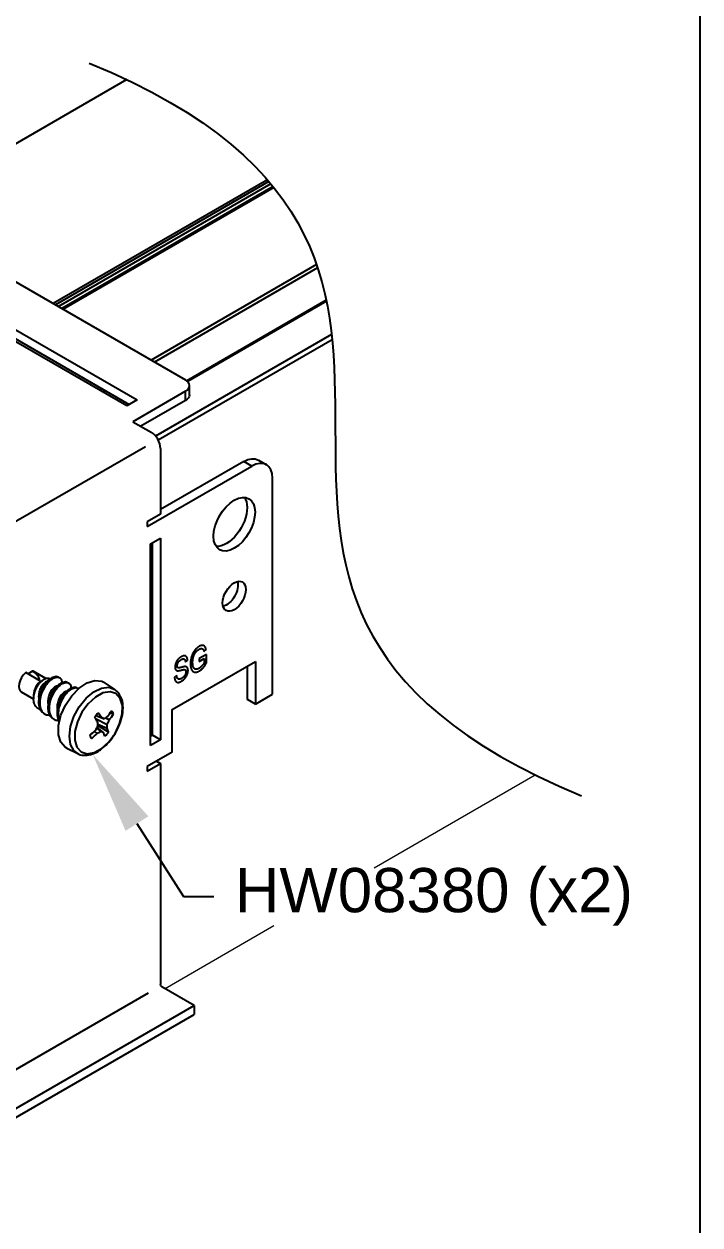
# Model space of a CAD drawing. Extents: x 0 to 10.8, y -12.5 to 0.
# Drawn here: x 7.89 to 10.76, y -9.78 to -4.68 of the extents above; entities that cross this region are included whole.
import ezdxf
from ezdxf import colors
from ezdxf.entities.mleader import LeaderData, LeaderLine
from ezdxf.math import Vec2, Vec3

# ---------------------------------------------------------------- set-up
doc = ezdxf.new("R2010")
doc.units = 0
doc.header["$LTSCALE"] = 0.5
doc.header["$MEASUREMENT"] = 0
for name, color, linetype in [('Dimension', 10, 'CONTINUOUS'), ('FAB DWG', 221, 'CONTINUOUS'), ('Hardware', 242, 'CONTINUOUS'), ('Housing', 150, 'CONTINUOUS'), ('Mounting', 4, 'CONTINUOUS')]:
    doc.layers.add(name, color=color, linetype=linetype)
doc.layers.add('Text-Unprinted', color=131, linetype='CONTINUOUS', plot=False)
doc.styles.get("Standard").update_dxf_attribs({"font": 'arial.ttf'})

msp = doc.modelspace()

# ---------------------------------------------------------------- linework, layer by layer
at = {"layer": 'Dimension', "transparency": 16777216}
msp.add_open_spline([(8.1648, -4.8424), (9.2076, -5.2722), (9.2119, -6.4002), (9.2161, -7.5281), (10.259, -7.958)], degree=3, dxfattribs=at)
at = {"layer": 'Hardware', "transparency": 16777216}
for p, q in [((7.9556, -7.4685), (7.8963, -7.4342)), ((7.9248, -7.4274), (7.906, -7.4398)), ((7.9267, -7.4283), (7.9248, -7.4274)), ((7.9807, -7.4594), (7.9267, -7.4283)), ((7.9734, -7.4623), (7.9647, -7.4674)), ((8.0398, -7.4574), (8.0349, -7.4546)), ((8.0791, -7.4801), (8.0742, -7.4772)), ((8.1179, -7.5025), (8.1135, -7.4999)), ((8.2741, -7.5054), (8.2309, -7.4766)), ((7.8761, -7.516), (7.9292, -7.5467)), ((7.9289, -7.5294), (7.9289, -7.5456)), ((8.2529, -7.6071), (8.2683, -7.6099)), ((7.9726, -7.6079), (7.9775, -7.6107)), ((8.0119, -7.6306), (8.0167, -7.6334)), ((8.1921, -7.629), (8.2416, -7.654)), ((8.194, -7.6162), (8.229, -7.6307)), ((8.1944, -7.6158), (8.2174, -7.6254)), ((8.202, -7.6526), (8.2416, -7.67)), ((8.2024, -7.6586), (8.2482, -7.6869)), ((8.2355, -7.6263), (8.2506, -7.6354)), ((8.1701, -7.7052), (8.1759, -7.7141)), ((8.1865, -7.6838), (8.1999, -7.6926)), ((8.197, -7.6702), (8.2152, -7.6839)), ((8.1985, -7.6678), (8.2253, -7.6884)), ((8.07, -7.7553), (8.1166, -7.7783))]:
    msp.add_line(p, q, dxfattribs=at)
at = {"layer": 'Hardware', "transparency": 16777216, "flags": 128}
for points in [[(7.8963, -7.4342), (7.8865, -7.4432), (7.8779, -7.4545), (7.8713, -7.4672), (7.867, -7.4804), (7.8656, -7.4929), (7.8671, -7.5037), (7.8713, -7.5119), (7.8761, -7.516)], [(8.0447, -7.7301), (8.0348, -7.6983), (8.035, -7.659), (8.0451, -7.6157), (8.0643, -7.5724), (8.091, -7.5327), (8.1226, -7.5003), (8.1565, -7.478), (8.1895, -7.4678), (8.2188, -7.4706), (8.2309, -7.4766)], [(8.1163, -7.7781), (8.1001, -7.7656), (8.0858, -7.7392), (8.081, -7.704), (8.0861, -7.6631), (8.1006, -7.6202), (8.1233, -7.5791), (8.1522, -7.5434), (8.1846, -7.5163), (8.2177, -7.5002), (8.2486, -7.4965), (8.2743, -7.5055)], [(8.1128, -7.7514), (8.1309, -7.7714), (8.1562, -7.7792), (8.1863, -7.7742), (8.2183, -7.7567), (8.2489, -7.7286), (8.2753, -7.6925), (8.2947, -7.652), (8.3054, -7.611), (8.3063, -7.5736), (8.2972, -7.5435), (8.2791, -7.5235), (8.2538, -7.5156), (8.2237, -7.5207), (8.1917, -7.5381), (8.1611, -7.5663), (8.1347, -7.6024), (8.1153, -7.6429), (8.1046, -7.6838), (8.1037, -7.7212), (8.1128, -7.7514)], [(8.07, -7.7553), (8.0637, -7.7516), (8.0447, -7.7301)]]:
    msp.add_lwpolyline(points, dxfattribs=at)
at = {"layer": 'Hardware', "transparency": 16777216}
for centre, radius, start, end in [((8.0048, -7.5318), 0.0759, 121.8556, 178.1497), ((8.2801, -7.6888), 0.1126, 132.3975, 144.4471), ((7.8087, -7.8853), 0.4844, 32.454, 35.2675), ((7.8521, -7.322), 0.4921, 322.5671, 326.1456), ((8.236, -7.6185), 0.0333, 14.8179, 42.0315), ((7.5291, -8.047), 0.7838, 30.9693, 32.7251), ((7.719, -7.6926), 0.4847, 3.7847, 5.785), ((5.9231, -12.6219), 5.4981, 65.2025, 65.3358), ((7.9925, -7.2756), 0.4267, 303.6693, 305.9326), ((7.8057, -7.4321), 0.4892, 333.0283, 335.4475), ((7.9129, -7.6609), 0.3288, 358.4034, 1.1939), ((7.9054, -7.3777), 0.4308, 323.2582, 327.3799), ((7.7911, -7.2688), 0.5731, 311.1673, 314.3997), ((8.2006, -7.6918), 0.0333, 194.8179, 222.0315), ((7.8661, -7.3433), 0.4831, 309.8761, 313.6946), ((7.7119, -7.3839), 0.5633, 328.4842, 330.5796), ((8.0085, -7.341), 0.4004, 298.5525, 301.0774), ((8.483, -7.0939), 0.6479, 245.5803, 246.5626), ((7.9402, -7.8237), 0.3156, 22.1777, 25.3983), ((8.1566, -7.6215), 0.1126, 312.3975, 324.4471), ((8.0455, -7.7561), 0.2141, 18.8563, 23.7053)]:
    msp.add_arc(centre, radius, start, end, dxfattribs=at)
msp.add_ellipse((7.8813, -7.4606), major_axis=(0.0734, -0.0214), ratio=0.636923, start_param=0.2745, end_param=1.131356, dxfattribs=at)
for points, knots in [([(8.0345, -7.4552), (8.034, -7.4546), (8.03, -7.4501), (8.016, -7.4516), (7.9961, -7.4613), (7.9831, -7.4764), (7.9766, -7.4839)], [0, 0, 0, 0, 0.044871, 0.357334, 0.682909, 1, 1, 1, 1]), ([(8.0504, -7.4782), (8.0501, -7.4746), (8.0492, -7.4637), (8.0387, -7.4548), (8.0214, -7.4537), (8.0008, -7.4643), (7.9879, -7.4793), (7.9815, -7.4867)], [0, 0, 0, 0, 0.108019, 0.333276, 0.55139, 0.778656, 1, 1, 1, 1]), ([(7.957, -7.5887), (7.9562, -7.5887), (7.9493, -7.5887), (7.9397, -7.5809), (7.9306, -7.5657), (7.9279, -7.5451), (7.9312, -7.5224), (7.9396, -7.5001), (7.9485, -7.4858), (7.9539, -7.4793), (7.9548, -7.4782)], [0, 0, 0, 0, 0.022297, 0.194605, 0.355817, 0.515108, 0.674685, 0.823565, 0.970151, 1, 1, 1, 1]), ([(7.9646, -7.4891), (7.9613, -7.4947), (7.9548, -7.5061), (7.9508, -7.5259), (7.9496, -7.5397), (7.9517, -7.5448), (7.9518, -7.545)], [0, 0, 0, 0, 0.326901, 0.662879, 0.984838, 1, 1, 1, 1]), ([(7.9766, -7.4839), (7.971, -7.4927), (7.9596, -7.5106), (7.9506, -7.5424), (7.9495, -7.5718), (7.9569, -7.5958), (7.9679, -7.6036), (7.973, -7.6073)], [0, 0, 0, 0, 0.203832, 0.413117, 0.613974, 0.821409, 1, 1, 1, 1]), ([(7.9815, -7.4867), (7.9759, -7.4955), (7.9644, -7.5134), (7.9555, -7.5451), (7.9543, -7.5749), (7.9626, -7.5988), (7.9778, -7.6138), (7.9915, -7.6146), (7.9975, -7.615)], [0, 0, 0, 0, 0.170918, 0.346408, 0.514831, 0.68877, 0.862709, 1, 1, 1, 1]), ([(7.9548, -7.4782), (7.9582, -7.4747), (7.9655, -7.4671), (7.9774, -7.4595), (7.9886, -7.4567), (7.9961, -7.4577), (7.9984, -7.4612), (7.9989, -7.462)], [0, 0, 0, 0, 0.198403, 0.437384, 0.679844, 0.928294, 1, 1, 1, 1]), ([(7.998, -7.4702), (7.9967, -7.4694), (7.9935, -7.4675), (7.9854, -7.4705), (7.9752, -7.4777), (7.968, -7.4854), (7.9646, -7.4891)], [0, 0, 0, 0, 0.181246, 0.465442, 0.746856, 1, 1, 1, 1]), ([(8.0367, -7.4923), (8.0364, -7.492), (8.0343, -7.4894), (8.0262, -7.4906), (8.0151, -7.4974), (8.0035, -7.511), (7.9942, -7.529), (7.9901, -7.5485), (7.9889, -7.5624), (7.991, -7.5675), (7.991, -7.5677)], [0, 0, 0, 0, 0.02279, 0.1813023, 0.3467171, 0.5076626, 0.6686081, 0.8340228, 0.9925351, 1, 1, 1, 1]), ([(8.0738, -7.4779), (8.0733, -7.4773), (8.0693, -7.4727), (8.0553, -7.4743), (8.0354, -7.4839), (8.0224, -7.4991), (8.0159, -7.5066)], [0, 0, 0, 0, 0.044871, 0.357334, 0.682909, 1, 1, 1, 1]), ([(8.0897, -7.5008), (8.0894, -7.4973), (8.0885, -7.4864), (8.078, -7.4775), (8.0607, -7.4764), (8.0401, -7.4869), (8.0272, -7.502), (8.0208, -7.5094)], [0, 0, 0, 0, 0.108019, 0.333276, 0.55139, 0.778656, 1, 1, 1, 1]), ([(8.1131, -7.5005), (8.1126, -7.5), (8.1086, -7.4954), (8.0946, -7.4969), (8.0747, -7.5066), (8.0616, -7.5218), (8.0552, -7.5293)], [0, 0, 0, 0, 0.044871, 0.357334, 0.682909, 1, 1, 1, 1]), ([(8.1179, -7.5034), (8.1174, -7.5028), (8.1135, -7.4982), (8.0994, -7.4998), (8.0795, -7.5094), (8.0665, -7.5246), (8.0601, -7.5321)], [0, 0, 0, 0, 0.044871, 0.357334, 0.682909, 1, 1, 1, 1]), ([(8.0159, -7.5066), (8.0103, -7.5154), (7.9988, -7.5332), (7.9899, -7.565), (7.9888, -7.5945), (7.9962, -7.6184), (8.0072, -7.6263), (8.0123, -7.63)], [0, 0, 0, 0, 0.203832, 0.413117, 0.613974, 0.821409, 1, 1, 1, 1]), ([(8.0208, -7.5094), (8.0152, -7.5182), (8.0037, -7.5361), (7.9948, -7.5678), (7.9936, -7.5976), (8.0019, -7.6215), (8.017, -7.6364), (8.0308, -7.6373), (8.0368, -7.6376)], [0, 0, 0, 0, 0.170918, 0.346408, 0.514831, 0.68877, 0.862709, 1, 1, 1, 1]), ([(8.0552, -7.5293), (8.0496, -7.5381), (8.0381, -7.556), (8.0293, -7.5875), (8.0276, -7.6168), (8.0338, -7.6309), (8.0368, -7.6376)], [0, 0, 0, 0, 0.254588, 0.515987, 0.766859, 1, 1, 1, 1]), ([(8.0759, -7.515), (8.0757, -7.5147), (8.0736, -7.512), (8.0655, -7.5133), (8.0544, -7.5201), (8.0428, -7.5337), (8.0335, -7.5517), (8.0294, -7.5712), (8.0282, -7.585), (8.0302, -7.5902), (8.0303, -7.5904)], [0, 0, 0, 0, 0.02279, 0.1813023, 0.3467171, 0.5076626, 0.6686081, 0.8340228, 0.9925351, 1, 1, 1, 1]), ([(8.0601, -7.5321), (8.0544, -7.5409), (8.0429, -7.5588), (8.0343, -7.5903), (8.0323, -7.6167), (8.0373, -7.6286), (8.0392, -7.6331)], [0, 0, 0, 0, 0.276721, 0.560845, 0.833527, 1, 1, 1, 1]), ([(8.2207, -7.7555), (8.2279, -7.7498), (8.2457, -7.7358), (8.2701, -7.7041), (8.2917, -7.665), (8.3058, -7.6235), (8.3104, -7.5834), (8.3077, -7.5526), (8.2998, -7.5386), (8.2973, -7.5342)], [0, 0, 0, 0, 0.111292, 0.273121, 0.434693, 0.59683, 0.760397, 0.926473, 1, 1, 1, 1]), ([(8.2973, -7.5342), (8.2954, -7.5296), (8.2903, -7.5176), (8.2802, -7.5106), (8.2739, -7.5063)], [0, 0, 0, 0, 0.387348, 1, 1, 1, 1]), ([(8.1166, -7.7772), (8.118, -7.7783), (8.127, -7.7851), (8.1495, -7.7867), (8.1798, -7.7811), (8.2044, -7.7699), (8.2175, -7.7583), (8.2207, -7.7555)], [0, 0, 0, 0, 0.051195, 0.329793, 0.608903, 0.904587, 1, 1, 1, 1])]:
    msp.add_open_spline(points, degree=3, knots=knots, dxfattribs=at)
at = {"layer": 'Housing', "linetype": 'Continuous', "lineweight": 25, "transparency": 16777216}
for p, q in [((8.3248, -4.9131), (7.0785, -5.6326)), ((8.9236, -5.3391), (8.0127, -5.865)), ((8.9297, -5.3463), (8.022, -5.8704)), ((8.9383, -5.3564), (8.035, -5.8779)), ((8.9471, -5.3671), (8.0486, -5.8857)), ((8.9478, -5.368), (8.0498, -5.8864)), ((8.9505, -5.3714), (8.0541, -5.8889)), ((9.1321, -5.6995), (8.4291, -6.1054)), ((9.1368, -5.7136), (8.4436, -6.1138)), ((9.1733, -5.851), (8.5803, -6.1933)), ((9.1742, -5.8555), (8.5838, -6.1963)), ((9.196, -5.9964), (8.4476, -6.4285)), ((9.1984, -6.0195), (8.4593, -6.4462))]:
    msp.add_line(p, q, dxfattribs=at)
at = {"layer": 'Housing', "linetype": 'Continuous', "lineweight": 25, "transparency": 16777216, "extrusion": (4.38462e-15, 0.816497, 0.57735)}
for p, q in [((8.2187, -6.2271), (8.2087, -6.2329)), ((8.2332, -6.2355), (8.2232, -6.2413))]:
    msp.add_line(p, q, dxfattribs=at)
at = {"layer": 'Housing', "lineweight": 20, "transparency": 16777216, "extrusion": (-1.66533e-16, 0.816497, 0.57735)}
msp.add_line((10.0623, -7.8695), (9.3776, -8.2648), dxfattribs=at)
at = {"layer": 'Mounting', "linetype": 'Continuous', "lineweight": 25, "transparency": 16777216, "extrusion": (4.38462e-15, 0.816497, 0.57735)}
for p, q in [((7.4218, -5.5238), (8.5743, -6.1893)), ((7.2733, -5.6422), (8.3693, -6.275)), ((8.3254, -6.3003), (7.2294, -5.6675)), ((7.2733, -5.6812), (8.3355, -6.2945)), ((8.5919, -6.2528), (8.5919, -6.2138)), ((8.3693, -6.275), (8.3254, -6.3003)), ((8.5743, -6.2382), (8.3509, -6.3673)), ((8.5743, -6.2773), (8.3847, -6.3868)), ((8.5743, -6.2773), (8.5743, -6.2382)), ((8.3509, -6.3673), (8.429, -6.4123)), ((7.0765, -7.2387), (8.4044, -6.4721)), ((8.4684, -6.4807), (8.4684, -6.7608)), ((8.8852, -6.5306), (8.919, -6.5501)), ((8.4121, -6.8129), (8.8565, -6.5563)), ((8.8227, -6.5368), (8.4684, -6.7413)), ((8.8565, -6.5563), (8.8227, -6.5368)), ((8.9449, -7.5259), (8.9449, -6.6073)), ((8.4684, -6.7608), (8.4121, -6.7933)), ((8.4121, -6.7933), (8.4121, -6.8129)), ((8.4255, -6.8868), (8.4679, -6.8623)), ((8.4255, -7.7441), (8.4255, -6.8868)), ((8.4341, -7.7001), (8.4341, -6.8818)), ((8.4679, -6.8623), (8.4679, -7.7196)), ((8.6534, -7.3441), (8.6626, -7.3361)), ((8.5188, -7.5906), (8.8724, -7.3864)), ((8.5742, -7.3885), (8.5834, -7.3819)), ((8.6637, -7.3567), (8.6327, -7.3746)), ((8.6327, -7.3865), (8.6545, -7.3739)), ((8.6327, -7.3746), (8.6327, -7.3865)), ((8.6545, -7.3739), (8.6545, -7.3926)), ((8.6637, -7.3941), (8.6637, -7.3567)), ((8.8724, -7.3864), (8.8724, -7.5677)), ((8.5375, -7.4468), (8.5283, -7.4534)), ((8.8386, -7.5482), (8.8386, -7.406)), ((8.8724, -7.5677), (8.8386, -7.5482)), ((8.8724, -7.5677), (8.9449, -7.5259)), ((8.5188, -7.7718), (8.5188, -7.5906)), ((8.4255, -7.7051), (8.4341, -7.7001)), ((8.4679, -7.7196), (8.4341, -7.7001)), ((8.4679, -7.7196), (8.4255, -7.7441)), ((8.5188, -7.7718), (8.4121, -7.8335)), ((8.4515, -7.8107), (8.4684, -7.8205)), ((8.4121, -7.853), (8.4684, -7.8205)), ((8.4121, -7.8335), (8.4121, -7.853)), ((8.4684, -7.8205), (8.4684, -8.7597)), ((8.6114, -8.8488), (8.4741, -8.7695)), ((7.0898, -9.5622), (8.4176, -8.7955)), ((7.1972, -9.6652), (8.6114, -8.8488)), ((8.6114, -8.8488), (8.6114, -8.8878)), ((7.1972, -9.7043), (8.6114, -8.8878))]:
    msp.add_line(p, q, dxfattribs=at)
at = {"layer": 'Mounting', "lineweight": 20, "transparency": 16777216, "extrusion": (-1.66533e-16, 0.816497, 0.57735)}
msp.add_line((8.9507, -8.5113), (8.4888, -8.778), dxfattribs=at)
at = {"layer": 'Mounting', "linetype": 'Continuous', "lineweight": 25, "transparency": 16777216}
for centre, major_axis, start_param, end_param in [((8.5319, -6.2138), (0.06, 0), -0.785398, 0.785398), ((8.429, -6.4579), (-0.0279, 0.0483), -2.356194, -0.785398), ((8.8565, -6.6583), (0.0625, 0.1083), -0.785398, 0.785398)]:
    msp.add_ellipse(centre, major_axis=major_axis, ratio=0.57735, start_param=start_param, end_param=end_param, dxfattribs=at)
at = {"layer": 'Mounting', "linetype": 'Continuous', "lineweight": 25, "transparency": 16777216, "extrusion": (-5.88272e-17, -5.55112e-17, -1)}
msp.add_ellipse((8.5319, -6.2528), major_axis=(0.06, 0), ratio=0.57735, start_param=0, end_param=0.785398, dxfattribs=at)
at = {"layer": 'Mounting', "linetype": 'Continuous', "lineweight": 25, "transparency": 16777216, "extrusion": (-3.77155e-16, 3.45948e-16, -1)}
msp.add_ellipse((8.8227, -6.6388), major_axis=(0.0625, 0.1083), ratio=0.57735, start_param=-0.785398, end_param=0, dxfattribs=at)
at = {"layer": 'Mounting', "linetype": 'Continuous', "lineweight": 25, "transparency": 16777216, "extrusion": (-4.0637e-17, 1.51659e-16, -1)}
msp.add_ellipse((8.7822, -6.8033), major_axis=(-0.0625, -0.1083), ratio=0.57735, start_param=-2.356194, end_param=3.926991, dxfattribs=at)
at = {"layer": 'Mounting', "linetype": 'Continuous', "lineweight": 25, "transparency": 16777216, "extrusion": (-2.25496e-16, 3.86585e-16, -1)}
msp.add_ellipse((8.7484, -6.7837), major_axis=(-0.0625, -0.1083), ratio=0.57735, start_param=-2.356194, end_param=-0.273806, dxfattribs=at)
at = {"layer": 'Mounting', "linetype": 'Continuous', "lineweight": 25, "transparency": 16777216, "extrusion": (3.51927e-17, 1.71978e-16, -1)}
msp.add_ellipse((8.7484, -6.7837), major_axis=(0.0625, 0.1083), ratio=0.57735, start_param=0.273806, end_param=0.785398, dxfattribs=at)
at = {"layer": 'Mounting', "linetype": 'Continuous', "lineweight": 25, "transparency": 16777216, "extrusion": (-2.81007e-16, 2.90437e-16, -1)}
msp.add_ellipse((8.7822, -7.1094), major_axis=(-0.035, -0.0606), ratio=0.57735, start_param=-5.497787, end_param=0.785398, dxfattribs=at)
at = {"layer": 'Mounting', "linetype": 'Continuous', "lineweight": 25, "transparency": 16777216, "extrusion": (-1.81141e-16, 2.96878e-16, -1)}
msp.add_ellipse((8.7484, -7.0899), major_axis=(-0.035, -0.0606), ratio=0.57735, start_param=-2.637683, end_param=-0.50391, dxfattribs=at)
at = {"layer": 'Mounting', "linetype": 'Continuous', "lineweight": 25, "transparency": 16777216, "extrusion": (3.328e-16, 2.56241e-16, -1)}
msp.add_ellipse((8.4741, -8.7629), major_axis=(-0.004, 0.00693), ratio=0.57735, start_param=-2.356194, end_param=-0.785398, dxfattribs=at)
at = {"layer": 'Mounting', "linetype": 'Continuous', "lineweight": 25, "transparency": 16777216}
for points, knots in [([(8.6327, -7.3229), (8.6318, -7.3234), (8.6301, -7.3245), (8.6275, -7.3263), (8.625, -7.3282), (8.6226, -7.3302), (8.6202, -7.3323), (8.618, -7.3346), (8.6159, -7.3371), (8.6138, -7.3396), (8.6119, -7.3423), (8.61, -7.3451), (8.6082, -7.3481), (8.6066, -7.3513), (8.605, -7.3546), (8.6035, -7.358), (8.6022, -7.3616), (8.6009, -7.3653), (8.5997, -7.3691), (8.5987, -7.3729), (8.5979, -7.3768), (8.5972, -7.3808), (8.5967, -7.3848), (8.5963, -7.3888), (8.596, -7.3929), (8.596, -7.3956), (8.596, -7.3969)], [-1, -1, -1, -1, -0.959557, -0.920031, -0.881846, -0.844588, -0.807942, -0.771765, -0.735964, -0.700222, -0.664322, -0.628087, -0.591054, -0.553175, -0.514099, -0.473763, -0.431829, -0.388266, -0.343767, -0.298284, -0.251658, -0.204128, -0.155418, -0.105137, -0.053463, 0, 0, 0, 0]), ([(8.6052, -7.3912), (8.6052, -7.3901), (8.6052, -7.388), (8.6054, -7.3847), (8.6057, -7.3815), (8.606, -7.3784), (8.6065, -7.3754), (8.6071, -7.3724), (8.6078, -7.3695), (8.6087, -7.3667), (8.6096, -7.3639), (8.6106, -7.3613), (8.6116, -7.3587), (8.6128, -7.3563), (8.614, -7.354), (8.6152, -7.3518), (8.6166, -7.3497), (8.618, -7.3477), (8.6195, -7.3458), (8.6211, -7.344), (8.6227, -7.3423), (8.6244, -7.3407), (8.6262, -7.3392), (8.628, -7.3378), (8.6299, -7.3365), (8.6312, -7.3357), (8.6319, -7.3353)], [-1, -1, -1, -1, -0.943369, -0.888456, -0.835845, -0.785147, -0.736131, -0.689157, -0.643197, -0.598863, -0.555789, -0.514631, -0.474911, -0.43625, -0.399401, -0.363189, -0.327632, -0.292709, -0.257949, -0.22295, -0.187856, -0.152035, -0.115732, -0.078083, -0.039685, 0, 0, 0, 0]), ([(8.6319, -7.3353), (8.6328, -7.3348), (8.6345, -7.3339), (8.6371, -7.3328), (8.6395, -7.3322), (8.6418, -7.3319), (8.6439, -7.332), (8.6458, -7.3323), (8.6475, -7.3331), (8.649, -7.3342), (8.6503, -7.3359), (8.6515, -7.3381), (8.6525, -7.3408), (8.6531, -7.343), (8.6534, -7.3441)], [-1, -1, -1, -1, -0.913275, -0.830373, -0.750239, -0.671622, -0.595149, -0.521144, -0.448767, -0.377104, -0.300207, -0.212382, -0.112809, 0, 0, 0, 0]), ([(8.6626, -7.3361), (8.6624, -7.3353), (8.6621, -7.3338), (8.6615, -7.3316), (8.6609, -7.3296), (8.6602, -7.3277), (8.6594, -7.3261), (8.6586, -7.3246), (8.6577, -7.3233), (8.6564, -7.3219), (8.6547, -7.3204), (8.6523, -7.3191), (8.6497, -7.3184), (8.6468, -7.3181), (8.6436, -7.3184), (8.6402, -7.3193), (8.6366, -7.3208), (8.634, -7.3222), (8.6327, -7.3229)], [-1, -1, -1, -1, -0.945926, -0.894345, -0.845063, -0.798103, -0.753368, -0.710569, -0.670089, -0.630843, -0.555221, -0.480886, -0.406372, -0.330537, -0.25299, -0.172823, -0.08884, 0, 0, 0, 0]), ([(8.5562, -7.3671), (8.5553, -7.3676), (8.5534, -7.3688), (8.5507, -7.3707), (8.5481, -7.3728), (8.5457, -7.375), (8.5434, -7.3775), (8.5413, -7.3801), (8.5393, -7.3828), (8.5375, -7.3857), (8.5359, -7.3886), (8.5345, -7.3916), (8.5332, -7.3946), (8.5323, -7.3976), (8.5315, -7.4007), (8.531, -7.4037), (8.5306, -7.4068), (8.5306, -7.4088), (8.5306, -7.4098)], [-1, -1, -1, -1, -0.9276974, -0.8590271, -0.7931375, -0.7294256, -0.6675221, -0.6066869, -0.546682, -0.4858921, -0.4255009, -0.3667964, -0.3082483, -0.249648, -0.1899549, -0.1288271, -0.0655342, 0, 0, 0, 0]), ([(8.5398, -7.4048), (8.5398, -7.4042), (8.5398, -7.403), (8.54, -7.4012), (8.5403, -7.3994), (8.5408, -7.3976), (8.5414, -7.3958), (8.5421, -7.3941), (8.543, -7.3923), (8.544, -7.3905), (8.5452, -7.3888), (8.5464, -7.3872), (8.5478, -7.3856), (8.5493, -7.3841), (8.551, -7.3826), (8.5527, -7.3813), (8.5546, -7.38), (8.5559, -7.3792), (8.5565, -7.3788)], [-1, -1, -1, -1, -0.938369, -0.879164, -0.821722, -0.765597, -0.710201, -0.655152, -0.598482, -0.540608, -0.481902, -0.42102, -0.359799, -0.294949, -0.227487, -0.155448, -0.080424, 0, 0, 0, 0]), ([(8.5834, -7.3819), (8.5833, -7.3804), (8.5832, -7.3775), (8.5825, -7.3737), (8.5814, -7.3704), (8.5799, -7.3677), (8.578, -7.3655), (8.5758, -7.3639), (8.5733, -7.3629), (8.5704, -7.3625), (8.5672, -7.3627), (8.5638, -7.3635), (8.5601, -7.365), (8.5575, -7.3664), (8.5562, -7.3671)], [-1, -1, -1, -1, -0.907923, -0.820878, -0.73765, -0.656471, -0.577402, -0.500154, -0.423054, -0.343825, -0.26276, -0.17935, -0.091915, 0, 0, 0, 0]), ([(8.5565, -7.3788), (8.5572, -7.3785), (8.5584, -7.3778), (8.5603, -7.3769), (8.562, -7.3763), (8.5636, -7.3759), (8.5652, -7.3757), (8.5666, -7.3757), (8.5679, -7.376), (8.569, -7.3765), (8.5701, -7.3772), (8.571, -7.3781), (8.5719, -7.3793), (8.5726, -7.3806), (8.5732, -7.3823), (8.5736, -7.3841), (8.574, -7.3862), (8.5741, -7.3877), (8.5742, -7.3885)], [-1, -1, -1, -1, -0.929646, -0.862831, -0.79983, -0.739404, -0.681191, -0.624353, -0.569073, -0.514151, -0.458477, -0.402231, -0.343266, -0.282087, -0.217219, -0.149323, -0.076573, 0, 0, 0, 0]), ([(8.596, -7.3969), (8.596, -7.3983), (8.596, -7.4009), (8.5963, -7.4046), (8.5966, -7.4081), (8.5972, -7.4114), (8.5979, -7.4145), (8.5987, -7.4173), (8.5997, -7.4198), (8.6009, -7.4222), (8.6022, -7.4243), (8.6035, -7.4261), (8.605, -7.4277), (8.6067, -7.4291), (8.6084, -7.4303), (8.6102, -7.4312), (8.6121, -7.4318), (8.6142, -7.4323), (8.6163, -7.4325), (8.6186, -7.4324), (8.6208, -7.4322), (8.6232, -7.4316), (8.6256, -7.4309), (8.6281, -7.4299), (8.6307, -7.4287), (8.6325, -7.4277), (8.6333, -7.4272)], [-1, -1, -1, -1, -0.947035, -0.895869, -0.846404, -0.798478, -0.751934, -0.706677, -0.662812, -0.619549, -0.577305, -0.536532, -0.496773, -0.457555, -0.419308, -0.381446, -0.343763, -0.306059, -0.268512, -0.231029, -0.193673, -0.156206, -0.11807, -0.079613, -0.040148, 0, 0, 0, 0]), ([(8.6328, -7.4156), (8.6318, -7.4162), (8.6298, -7.4172), (8.627, -7.4184), (8.6242, -7.4192), (8.6217, -7.4196), (8.6192, -7.4196), (8.6169, -7.4192), (8.6148, -7.4183), (8.6128, -7.4171), (8.611, -7.4155), (8.6094, -7.4134), (8.6081, -7.4108), (8.607, -7.4077), (8.6062, -7.4043), (8.6056, -7.4003), (8.6053, -7.3959), (8.6052, -7.3928), (8.6052, -7.3912)], [-1, -1, -1, -1, -0.940504, -0.883384, -0.827974, -0.773579, -0.719788, -0.665603, -0.610518, -0.553896, -0.495813, -0.435639, -0.373055, -0.307222, -0.237226, -0.162985, -0.084019, 0, 0, 0, 0]), ([(8.6545, -7.3926), (8.6539, -7.3937), (8.6526, -7.3959), (8.6503, -7.3992), (8.6476, -7.4024), (8.6448, -7.4057), (8.6418, -7.4087), (8.6388, -7.4115), (8.6358, -7.4138), (8.6338, -7.415), (8.6328, -7.4156)], [-1, -1, -1, -1, -0.889832, -0.772651, -0.647529, -0.51368, -0.378192, -0.248326, -0.12227, 0, 0, 0, 0]), ([(8.6333, -7.4272), (8.6347, -7.4264), (8.6373, -7.4248), (8.6413, -7.4218), (8.6452, -7.4183), (8.6491, -7.4143), (8.6528, -7.4099), (8.6566, -7.405), (8.6602, -7.3997), (8.6625, -7.396), (8.6637, -7.3941)], [-1, -1, -1, -1, -0.882524, -0.76586, -0.647566, -0.527314, -0.402865, -0.274282, -0.140143, 0, 0, 0, 0]), ([(8.5283, -7.4534), (8.5283, -7.4547), (8.5284, -7.4572), (8.5288, -7.4606), (8.5295, -7.4637), (8.5305, -7.4664), (8.5316, -7.4688), (8.533, -7.4709), (8.5346, -7.4726), (8.5365, -7.4739), (8.5385, -7.4749), (8.5408, -7.4755), (8.5432, -7.4757), (8.5458, -7.4755), (8.5486, -7.4749), (8.5515, -7.474), (8.5546, -7.4726), (8.5567, -7.4714), (8.5578, -7.4708)], [-1, -1, -1, -1, -0.9289703, -0.8612409, -0.7962988, -0.7340655, -0.6729242, -0.6133334, -0.5540911, -0.4947336, -0.4356858, -0.3770583, -0.3181274, -0.2585282, -0.1976107, -0.1347659, -0.0690622, 0, 0, 0, 0]), ([(8.5306, -7.4098), (8.5306, -7.4109), (8.5306, -7.4131), (8.5311, -7.416), (8.5318, -7.4186), (8.5329, -7.4208), (8.5342, -7.4226), (8.5358, -7.4241), (8.5377, -7.4251), (8.5394, -7.4258), (8.541, -7.426), (8.5423, -7.4261), (8.5439, -7.4261), (8.5456, -7.4259), (8.5475, -7.4256), (8.5497, -7.4252), (8.552, -7.4247), (8.5536, -7.4243), (8.5544, -7.4241)], [-1, -1, -1, -1, -0.922418, -0.847725, -0.775666, -0.704759, -0.634846, -0.565535, -0.496106, -0.425903, -0.388252, -0.34646, -0.300398, -0.24927, -0.194122, -0.134156, -0.069613, 0, 0, 0, 0]), ([(8.5586, -7.4585), (8.5577, -7.459), (8.5558, -7.46), (8.553, -7.461), (8.5504, -7.4617), (8.548, -7.4618), (8.5457, -7.4615), (8.5438, -7.4609), (8.5421, -7.4598), (8.5406, -7.4583), (8.5395, -7.4563), (8.5385, -7.4537), (8.5378, -7.4505), (8.5376, -7.4481), (8.5375, -7.4468)], [-1, -1, -1, -1, -0.91253, -0.82888, -0.746839, -0.665986, -0.587093, -0.511442, -0.438155, -0.365132, -0.287988, -0.202383, -0.106713, 0, 0, 0, 0]), ([(8.5426, -7.4135), (8.5422, -7.4131), (8.5413, -7.4122), (8.5404, -7.4103), (8.5398, -7.4078), (8.5398, -7.4058), (8.5398, -7.4048)], [-1, -1, -1, -1, -0.775645, -0.539584, -0.283774, 0, 0, 0, 0]), ([(8.5567, -7.4122), (8.5558, -7.4124), (8.5541, -7.4129), (8.5517, -7.4135), (8.5495, -7.4139), (8.5477, -7.4142), (8.546, -7.4143), (8.5446, -7.4142), (8.5435, -7.414), (8.5429, -7.4136), (8.5426, -7.4135)], [-1, -1, -1, -1, -0.820832, -0.658221, -0.512309, -0.38097, -0.264674, -0.16293, -0.075016, 0, 0, 0, 0]), ([(8.5544, -7.4241), (8.5553, -7.4239), (8.5571, -7.4234), (8.5596, -7.4228), (8.5619, -7.4223), (8.5639, -7.4218), (8.5657, -7.4215), (8.5672, -7.4213), (8.5684, -7.4212), (8.5698, -7.4212), (8.5711, -7.4214), (8.5726, -7.4218), (8.5738, -7.4226), (8.5748, -7.4237), (8.5755, -7.425), (8.5761, -7.4266), (8.5764, -7.4285), (8.5765, -7.4299), (8.5765, -7.4307)], [-1, -1, -1, -1, -0.904812, -0.817917, -0.740038, -0.669857, -0.608473, -0.55528, -0.510212, -0.473423, -0.410193, -0.350398, -0.292629, -0.236489, -0.180384, -0.122373, -0.062827, 0, 0, 0, 0]), ([(8.572, -7.4085), (8.5716, -7.4086), (8.5708, -7.4086), (8.5694, -7.4089), (8.5677, -7.4092), (8.5659, -7.4096), (8.5639, -7.4101), (8.5617, -7.4107), (8.5593, -7.4114), (8.5576, -7.4119), (8.5567, -7.4122)], [-1, -1, -1, -1, -0.918758, -0.824985, -0.718846, -0.600312, -0.468916, -0.325355, -0.169324, 0, 0, 0, 0]), ([(8.5578, -7.4708), (8.5592, -7.47), (8.5619, -7.4684), (8.5657, -7.4655), (8.5693, -7.4623), (8.5725, -7.4588), (8.5754, -7.4551), (8.578, -7.4512), (8.5803, -7.4469), (8.5822, -7.4426), (8.5837, -7.4381), (8.5849, -7.4336), (8.5856, -7.4292), (8.5856, -7.4265), (8.5857, -7.4251)], [-1, -1, -1, -1, -0.902729, -0.81207, -0.726558, -0.644985, -0.565708, -0.487727, -0.409098, -0.328837, -0.247388, -0.166517, -0.084273, 0, 0, 0, 0]), ([(8.5765, -7.4307), (8.5765, -7.4313), (8.5764, -7.4326), (8.5762, -7.4345), (8.5758, -7.4364), (8.5753, -7.4384), (8.5747, -7.4403), (8.5739, -7.4422), (8.5729, -7.4441), (8.5718, -7.446), (8.5706, -7.4479), (8.5692, -7.4497), (8.5677, -7.4514), (8.5661, -7.4529), (8.5644, -7.4545), (8.5626, -7.4559), (8.5606, -7.4572), (8.5593, -7.458), (8.5586, -7.4585)], [-1, -1, -1, -1, -0.9374785, -0.8778515, -0.8197238, -0.7634578, -0.707286, -0.6507869, -0.5934135, -0.5348434, -0.4749349, -0.414842, -0.3525976, -0.2890233, -0.2221521, -0.1518301, -0.0781253, 0, 0, 0, 0]), ([(8.5857, -7.4251), (8.5856, -7.4237), (8.5856, -7.4211), (8.5849, -7.4176), (8.5838, -7.4146), (8.5823, -7.4122), (8.5804, -7.4104), (8.578, -7.4092), (8.5752, -7.4085), (8.5731, -7.4085), (8.572, -7.4085)], [-1, -1, -1, -1, -0.8662956, -0.7398957, -0.6183576, -0.4995309, -0.3808217, -0.2593854, -0.1337851, 0, 0, 0, 0])]:
    msp.add_open_spline(points, degree=3, knots=knots, dxfattribs=at)
at = {"layer": 'Text-Unprinted', "ltscale": 0.5, "transparency": 16777216}
msp.add_lwpolyline([(0, 0), (10.7627, 0), (10.7627, -12.3857), (0, -12.3857)], close=True, dxfattribs=at)

# ---------------------------------------------------------------- leaders
at = {"layer": 'FAB DWG', "transparency": 16777216}
ml = msp.add_multileader_mtext('Standard', dxfattribs=at)
ml.set_content('HW08380 (x2)', color=256)
ml.set_leader_properties()
ml.build(insert=Vec2(0, 0))
ml.multileader.update_dxf_attribs({"dogleg_length": 0.36, "arrow_head_size": 0.35})
ctx = ml.context
ctx.base_point, ctx.char_height, ctx.arrow_head_size, ctx.landing_gap_size, ctx.plane_origin = Vec3(8.6948, -8.3865), 0.188, 0.35, 0.09, Vec3(16.0582, 2.2532)
notes = []
notes.append((ctx, [(1, (1, 1, 0), (8.567, -8.3865), (1, 0), 0.1278, [(0, [(8.1798, -7.7811)], 0, [])])]))
ctx.mtext.insert, ctx.mtext.flow_direction = Vec3(8.7848, -8.2648), 5
ml = msp.add_multileader_mtext('Standard', dxfattribs=at)
ml.set_content('"T" MUST BE FACING \\PTOWARDS CONNECTION', color=256)
ml.set_leader_properties()
ml.build(insert=Vec2(0, 0))
ml.multileader.update_dxf_attribs({"dogleg_length": 0.36, "arrow_head_size": 0.35})
ctx = ml.context
ctx.base_point, ctx.char_height, ctx.arrow_head_size, ctx.landing_gap_size, ctx.plane_origin = Vec3(5.4453, -10.203), 0.25, 0.35, 0.09, Vec3(6.7192, -13.8166)
notes.append((ctx, [(1, (1, 1, 0), (5.0853, -10.203), (1, 0), 0.36, [(1, [(4.2716, -9.9012), (7.1409, -8.186)], 0, [])])]))
ctx.mtext.insert, ctx.mtext.flow_direction = Vec3(5.5353, -10.0759), 5
for ctx, leaders in notes:
    for number, flags, end, landing, length, lines in leaders:
        leader = LeaderData()
        leader.index, (leader.has_last_leader_line, leader.has_dogleg_vector, leader.attachment_direction) = number, flags
        leader.last_leader_point, leader.dogleg_vector, leader.dogleg_length = Vec3(end), Vec3(landing), length
        for number, points, colour, breaks in lines:
            line = LeaderLine()
            line.index, line.vertices, line.color, line.breaks = number, Vec3.list(points), colors.encode_raw_color(colour), breaks
            leader.lines.append(line)
        ctx.leaders.append(leader)

doc.saveas('drawing.dxf')
